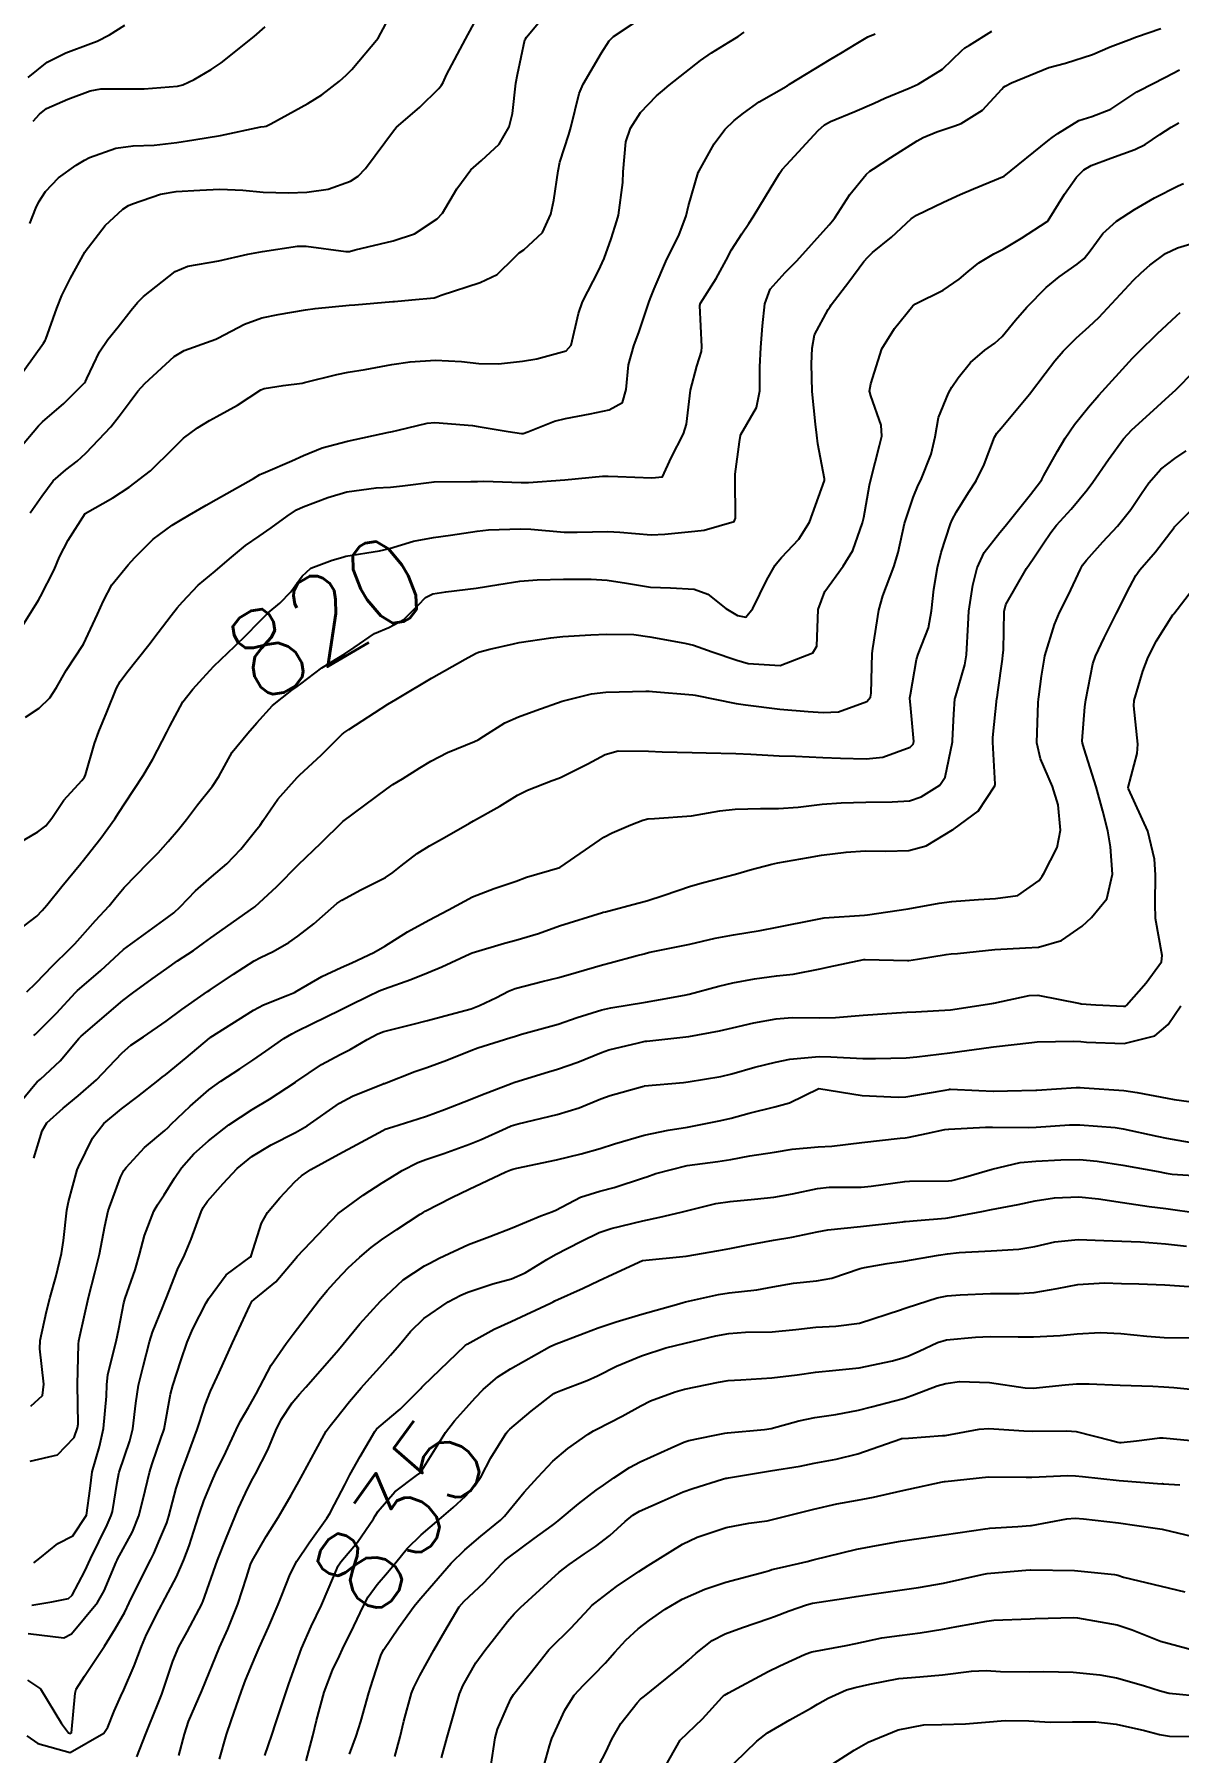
# Model space of a CAD drawing. Header units: metres. Extents: x 307586 to 320046, y 7427249 to 7434250.
# Drawn here: x 319716 to 319768.6, y 7429414.4 to 7429493.3 of the extents above; entities that cross this region are included whole.
import ezdxf
from ezdxf.enums import TextEntityAlignment as Align

# ---------------------------------------------------------------- set-up
doc = ezdxf.new("R2010")
doc.units = ezdxf.units.M
doc.header["$MEASUREMENT"] = 0
for name, color, linetype in [('Cotas', 45, 'Continuous'), ('Curvas de Nivel 1m', 11, 'Continuous'), ('Curvas de Nivel 5m', 15, 'Continuous')]:
    doc.layers.add(name, color=color, linetype=linetype)
doc.styles.add('Style-STANDARD', font='STANDARD.shx')

msp = doc.modelspace()

# ---------------------------------------------------------------- linework, layer by layer
at = {"layer": 'Curvas de Nivel 1m', "flags": 128}
for points, elevation in [([(319715.16, 7429477.319), (319716.451, 7429479.104), (319716.524, 7429479.228), (319716.552, 7429479.299), (319717.051, 7429480.717), (319717.295, 7429481.292), (319717.68, 7429482.099), (319718.348, 7429483.282), (319718.41, 7429483.375), (319718.505, 7429483.513), (319719.271, 7429484.517), (319720.086, 7429485.264), (319720.356, 7429485.431), (319720.527, 7429485.504), (319721.821, 7429485.953), (319722.536, 7429486.076), (319723.622, 7429486.134), (319724.537, 7429486.18), (319725.601, 7429486.13), (319726.536, 7429486.04), (319727.692, 7429486.012), (319728.536, 7429486.041), (319729.512, 7429486.176), (319730.544, 7429486.543), (319730.901, 7429486.782), (319731.227, 7429487.13), (319732.571, 7429488.921), (319732.656, 7429489.025), (319732.746, 7429489.108), (319733.733, 7429489.952), (319734.599, 7429490.811), (319734.725, 7429490.964), (319734.791, 7429491.087), (319734.948, 7429491.427), (319735.822, 7429493.072), (319736.638, 7429494.571)], 814), ([(319715.816, 7429484.611), (319716.1, 7429485.306), (319716.238, 7429485.594), (319716.534, 7429486.072), (319717.131, 7429486.707), (319717.948, 7429487.286), (319718.324, 7429487.514), (319718.556, 7429487.631), (319719.771, 7429488.058), (319720.562, 7429488.176), (319721.523, 7429488.206), (319722.564, 7429488.326), (319723.344, 7429488.444), (319724.567, 7429488.653), (319726.431, 7429489.041), (319726.572, 7429489.058), (319726.677, 7429489.074), (319726.879, 7429489.177), (319727.966, 7429489.782), (319728.587, 7429490.117), (319729.232, 7429490.515), (319730.04, 7429491.146), (319730.337, 7429491.411), (319730.608, 7429491.672), (319731.809, 7429493.122), (319732.638, 7429494.662)], 813), ([(319715.741, 7429491.313), (319716.61, 7429492.008), (319717.467, 7429492.439), (319718.619, 7429492.871), (319718.917, 7429492.98), (319719.48, 7429493.271), (319720.185, 7429493.707)], 811), ([(319715.836, 7429471.308), (319716.371, 7429472.079), (319716.894, 7429472.778), (319717.473, 7429473.289), (319717.988, 7429473.683), (319718.391, 7429474.058), (319718.994, 7429474.677), (319719.532, 7429475.269), (319719.927, 7429475.748), (319720.42, 7429476.425), (319720.78, 7429476.902), (319721.101, 7429477.25), (319722.446, 7429478.502), (319722.898, 7429478.776), (319724.139, 7429479.213), (319724.367, 7429479.298), (319724.455, 7429479.338), (319725.68, 7429479.977), (319726.469, 7429480.272), (319727.215, 7429480.429), (319728.475, 7429480.64), (319728.926, 7429480.706), (319730.479, 7429480.85), (319730.746, 7429480.869), (319732.482, 7429481.022), (319732.562, 7429481.029), (319733.358, 7429481.101), (319734.386, 7429481.189), (319734.484, 7429481.217), (319734.711, 7429481.313), (319736.491, 7429481.889), (319737.284, 7429482.263), (319738.069, 7429483.044), (319738.296, 7429483.251), (319738.506, 7429483.392), (319739.356, 7429484.19), (319739.743, 7429485.028), (319739.877, 7429485.682), (319740.078, 7429487.025), (319740.163, 7429487.417), (319740.57, 7429488.691), (319740.658, 7429489.019), (319741.039, 7429490.571), (319741.225, 7429491.011), (319742.069, 7429492.45), (319742.418, 7429492.993), (319742.625, 7429493.19), (319743.703, 7429493.908)], 816), ([(319715.33, 7429456.158), (319716.183, 7429456.655), (319716.554, 7429456.93), (319716.834, 7429457.294), (319717.381, 7429458.109), (319718.21, 7429459.023), (319718.324, 7429459.166), (319718.372, 7429459.278), (319718.787, 7429460.722), (319718.988, 7429461.273), (319719.36, 7429462.161), (319719.8, 7429463.265), (319719.963, 7429463.566), (319720.27, 7429463.98), (319721.277, 7429465.245), (319721.71, 7429465.82), (319722.303, 7429466.597), (319722.59, 7429466.946), (319722.827, 7429467.225), (319723.554, 7429467.985), (319724.327, 7429468.636), (319724.98, 7429469.2), (319725.721, 7429469.81), (319726.349, 7429470.237), (319726.905, 7429470.624), (319727.628, 7429471.167), (319728.07, 7429471.458), (319728.367, 7429471.591), (319729.503, 7429472.018), (319730.374, 7429472.28), (319731.723, 7429472.466), (319732.377, 7429472.489), (319732.935, 7429472.547), (319734.379, 7429472.738), (319736.068, 7429472.753), (319736.38, 7429472.759), (319736.669, 7429472.769), (319738.38, 7429472.704), (319738.711, 7429472.706), (319740.381, 7429472.829), (319742.122, 7429472.994), (319742.383, 7429473.005), (319742.814, 7429472.986), (319744.382, 7429472.918), (319744.868, 7429472.963), (319745.27, 7429473.835), (319745.829, 7429474.949), (319745.968, 7429475.388), (319746.15, 7429476.944), (319746.444, 7429478.053), (319746.657, 7429478.732), (319746.675, 7429478.938), (319746.585, 7429480.835), (319746.615, 7429480.939), (319747.341, 7429482.085), (319747.788, 7429482.927), (319748.043, 7429483.389), (319748.515, 7429484.136), (319748.828, 7429484.609), (319749.027, 7429484.915), (319749.596, 7429485.85), (319750.237, 7429486.903), (319750.369, 7429487.087), (319750.557, 7429487.298), (319752.02, 7429488.878), (319752.313, 7429489.138), (319752.579, 7429489.29), (319753.7, 7429489.745), (319754.592, 7429490.138), (319755.076, 7429490.363), (319756.195, 7429490.826), (319756.605, 7429491.008), (319757.727, 7429491.694), (319758.62, 7429492.545), (319758.752, 7429492.669), (319758.972, 7429492.797), (319759.986, 7429493.433)], 819), ([(319715.486, 7429466.121), (319716.212, 7429467.302), (319716.315, 7429467.477), (319716.928, 7429468.693), (319717.184, 7429469.291), (319717.579, 7429470.053), (319718.363, 7429471.28), (319719.632, 7429472.006), (319720.375, 7429472.492), (319721.361, 7429473.245), (319722.393, 7429474.272), (319722.874, 7429474.75), (319723.518, 7429475.219), (319724.066, 7429475.555), (319724.411, 7429475.74), (319725.36, 7429476.255), (319726.43, 7429476.97), (319726.577, 7429477.033), (319727.453, 7429477.17), (319728.319, 7429477.276), (319728.434, 7429477.3), (319729.914, 7429477.669), (319730.439, 7429477.769), (319731.21, 7429477.898), (319732.443, 7429478.131), (319733.289, 7429478.257), (319734.445, 7429478.327), (319735.633, 7429478.26), (319736.444, 7429478.168), (319737.333, 7429478.162), (319738.445, 7429478.274), (319739.096, 7429478.384), (319740.45, 7429478.762), (319740.669, 7429479.017), (319741.017, 7429480.47), (319741.202, 7429481.009), (319741.928, 7429482.43), (319742.188, 7429482.995), (319742.512, 7429483.895), (319742.779, 7429484.728), (319742.85, 7429484.987), (319743.048, 7429486.482), (319743.068, 7429486.985), (319743.194, 7429488.356), (319743.398, 7429488.982), (319743.863, 7429489.698), (319744.595, 7429490.467), (319744.864, 7429490.701), (319745.183, 7429490.961), (319746.614, 7429492.092), (319747.114, 7429492.439), (319747.922, 7429492.927), (319748.351, 7429493.198), (319748.628, 7429493.393)], 817), ([(319715.622, 7429461.93), (319716.249, 7429462.345), (319716.744, 7429462.809), (319717.044, 7429463.292), (319717.485, 7429464.074), (319718.283, 7429465.28), (319718.923, 7429466.654), (319719.198, 7429467.271), (319719.581, 7429468.007), (319720.33, 7429468.926), (319720.634, 7429469.255), (319721.482, 7429470.107), (319722.356, 7429470.746), (319722.657, 7429470.928), (319723.149, 7429471.222), (319723.917, 7429471.665), (319724.37, 7429471.922), (319726.092, 7429472.896), (319726.382, 7429473.069), (319726.457, 7429473.105), (319726.635, 7429473.177), (319727.855, 7429473.699), (319728.391, 7429473.948), (319729.246, 7429474.3), (319730.398, 7429474.609), (319732.304, 7429475.014), (319732.402, 7429475.035), (319732.467, 7429475.045), (319732.733, 7429475.107), (319734.064, 7429475.438), (319734.409, 7429475.464), (319736.15, 7429475.321), (319736.406, 7429475.283), (319737.779, 7429475.046), (319738.402, 7429474.96), (319738.478, 7429474.963), (319738.689, 7429475.037), (319739.916, 7429475.519), (319740.412, 7429475.647), (319741.556, 7429475.862), (319742.419, 7429476.043), (319743.032, 7429476.376), (319743.201, 7429476.982), (319743.312, 7429478.114), (319743.55, 7429478.979), (319743.795, 7429479.644), (319744.245, 7429480.972), (319744.309, 7429481.148), (319744.489, 7429481.608), (319745.068, 7429482.962), (319745.616, 7429484.056), (319745.954, 7429484.949), (319746.059, 7429485.418), (319746.512, 7429486.941), (319746.554, 7429487.029), (319747.24, 7429488.26), (319747.726, 7429488.928), (319748.161, 7429489.343), (319748.584, 7429489.679), (319749.316, 7429490.189), (319750.545, 7429490.901), (319750.58, 7429490.923), (319750.603, 7429490.935), (319750.704, 7429490.999), (319752.616, 7429492.17), (319753.059, 7429492.425), (319753.77, 7429492.859), (319754.307, 7429493.174), (319754.63, 7429493.312)], 818), ([(319715.964, 7429489.309), (319716.256, 7429489.627), (319716.582, 7429489.88), (319717.559, 7429490.319), (319718.594, 7429490.703), (319719.081, 7429490.79), (319720.596, 7429490.785), (319721.061, 7429490.788), (319722.598, 7429490.918), (319722.849, 7429490.978), (319723.36, 7429491.222), (319724.142, 7429491.681), (319724.611, 7429491.984), (319726.117, 7429493.188), (319726.627, 7429493.64)], 812), ([(319715.676, 7429449.306), (319716.097, 7429449.705), (319716.872, 7429450.525), (319717.659, 7429451.285), (319717.892, 7429451.516), (319718.128, 7429451.788), (319718.826, 7429452.583), (319719.455, 7429453.267), (319719.766, 7429453.644), (319720.151, 7429454.111), (319721.256, 7429455.244), (319721.706, 7429455.701), (319722.178, 7429456.225), (319722.647, 7429456.765), (319723.006, 7429457.222), (319723.52, 7429457.896), (319724.208, 7429458.758), (319724.49, 7429459.206), (319725.107, 7429460.319), (319725.822, 7429461.186), (319726.248, 7429461.662), (319726.969, 7429462.459), (319727.854, 7429463.164), (319728.096, 7429463.33), (319728.266, 7429463.462), (319729.234, 7429464.189), (319730.28, 7429464.834), (319730.711, 7429465.134), (319731.643, 7429465.77), (319732.297, 7429466.052), (319732.994, 7429466.411), (319733.666, 7429467.096), (319733.982, 7429467.428), (319734.318, 7429467.588), (319734.927, 7429467.689), (319736.321, 7429467.852), (319737.349, 7429468.023), (319738.324, 7429468.176), (319739.117, 7429468.24), (319740.325, 7429468.274), (319741.589, 7429468.264), (319742.325, 7429468.229), (319743.222, 7429468.083), (319744.322, 7429467.901), (319745.234, 7429467.868), (319746.322, 7429467.81), (319746.958, 7429467.572), (319747.778, 7429466.925), (319748.308, 7429466.595), (319748.699, 7429466.524), (319749.025, 7429466.913), (319749.657, 7429468.237), (319750.044, 7429468.903), (319750.168, 7429469.069), (319750.338, 7429469.255), (319751.131, 7429470.109), (319751.628, 7429470.881), (319752.303, 7429472.792), (319752.308, 7429472.871), (319752.01, 7429474.487), (319751.958, 7429474.877), (319751.898, 7429475.39), (319751.74, 7429476.88), (319751.719, 7429478.154), (319751.736, 7429478.881), (319751.844, 7429479.498), (319752.48, 7429480.653), (319752.565, 7429480.786), (319752.617, 7429480.869), (319753.424, 7429481.931), (319754.117, 7429482.854), (319754.295, 7429483.064), (319754.509, 7429483.266), (319755.384, 7429483.973), (319756.291, 7429484.824), (319756.535, 7429484.992), (319757.77, 7429485.578), (319758.544, 7429485.939), (319759.146, 7429486.195), (319760.553, 7429486.78), (319762.569, 7429488.407), (319762.766, 7429488.553), (319763.032, 7429488.745), (319763.986, 7429489.332), (319764.585, 7429489.522), (319765.452, 7429489.855), (319766.602, 7429490.615), (319766.651, 7429490.65), (319766.746, 7429490.699), (319767.964, 7429491.332), (319768.613, 7429491.67)], 821), ([(319716, 7429447.301), (319716.074, 7429447.368), (319717.036, 7429448.338), (319717.921, 7429449.282), (319718.005, 7429449.37), (319718.096, 7429449.455), (319719.08, 7429450.299), (319720.123, 7429451.26), (319722.138, 7429452.734), (319722.424, 7429452.943), (319722.727, 7429453.224), (319723.423, 7429453.944), (319724.157, 7429454.589), (319724.871, 7429455.199), (319725.503, 7429455.86), (319726.186, 7429456.7), (319726.393, 7429456.975), (319726.532, 7429457.177), (319727.203, 7429458.169), (319728.089, 7429459.161), (319728.151, 7429459.223), (319728.215, 7429459.279), (319729.193, 7429460.186), (319730.162, 7429461.141), (319730.204, 7429461.18), (319730.244, 7429461.21), (319730.467, 7429461.358), (319732.257, 7429462.522), (319732.624, 7429462.741), (319733.241, 7429463.1), (319733.874, 7429463.487), (319734.269, 7429463.719), (319735.807, 7429464.596), (319736.281, 7429464.86), (319736.426, 7429464.914), (319736.947, 7429465.053), (319738.028, 7429465.302), (319738.288, 7429465.354), (319739.737, 7429465.579), (319740.292, 7429465.63), (319741.586, 7429465.708), (319742.294, 7429465.743), (319743.549, 7429465.722), (319744.293, 7429465.625), (319745.899, 7429465.335), (319746.287, 7429465.243), (319747.146, 7429464.931), (319748.279, 7429464.543), (319748.798, 7429464.394), (319750.277, 7429464.307), (319751.772, 7429464.878), (319751.965, 7429465.197), (319752.025, 7429466.874), (319752.321, 7429467.696), (319753.17, 7429468.862), (319753.617, 7429469.584), (319754.057, 7429470.853), (319754.113, 7429471.105), (319754.38, 7429472.58), (319754.434, 7429472.849), (319754.837, 7429474.413), (319754.935, 7429474.842), (319754.91, 7429475.335), (319754.431, 7429476.689), (319754.385, 7429476.85), (319754.379, 7429476.905), (319754.437, 7429477.235), (319754.941, 7429478.843), (319755.518, 7429479.784), (319756.366, 7429480.822), (319756.484, 7429480.913), (319757.757, 7429481.54), (319758.495, 7429482.04), (319758.902, 7429482.393), (319759.4, 7429482.791), (319760.086, 7429483.207), (319760.513, 7429483.43), (319761.355, 7429483.933), (319762.532, 7429484.692), (319762.564, 7429484.719), (319762.587, 7429484.749), (319763.334, 7429485.953), (319763.882, 7429486.737), (319764.22, 7429487.07), (319764.558, 7429487.266), (319765.458, 7429487.612), (319766.566, 7429488.003), (319767.033, 7429488.231), (319767.706, 7429488.689), (319768.226, 7429489.035), (319768.581, 7429489.232)], 822), ([(319714.628, 7429443.321), (319716.041, 7429445.059), (319716.162, 7429445.179), (319716.31, 7429445.297), (319717.208, 7429446.137), (319718.071, 7429447.162), (319718.126, 7429447.225), (319718.176, 7429447.278), (319720.089, 7429448.912), (319720.535, 7429449.253), (319721.44, 7429449.902), (319722.11, 7429450.39), (319722.606, 7429450.734), (319723.329, 7429451.218), (319723.795, 7429451.545), (319724.129, 7429451.789), (319726.103, 7429453.181), (319726.143, 7429453.212), (319727.168, 7429454.154), (319728.163, 7429455.16), (319729.183, 7429456.145), (319730.193, 7429457.14), (319732.208, 7429458.641), (319732.488, 7429458.829), (319732.926, 7429459.103), (319733.72, 7429459.596), (319734.225, 7429459.906), (319734.999, 7429460.31), (319736.239, 7429460.807), (319736.41, 7429460.888), (319736.668, 7429461.056), (319737.625, 7429461.671), (319738.252, 7429461.939), (319739.057, 7429462.23), (319740.259, 7429462.662), (319741.603, 7429463), (319742.264, 7429463.079), (319744.108, 7429463.128), (319744.264, 7429463.122), (319744.404, 7429463.108), (319746.263, 7429462.956), (319746.366, 7429462.939), (319748.259, 7429462.561), (319748.682, 7429462.493), (319750.257, 7429462.29), (319751.561, 7429462.185), (319752.256, 7429462.141), (319752.945, 7429462.175), (319754.261, 7429462.654), (319754.415, 7429462.848), (319754.457, 7429463.038), (319754.501, 7429464.847), (319754.528, 7429465.088), (319754.805, 7429466.843), (319754.987, 7429467.507), (319755.497, 7429468.833), (319755.687, 7429469.486), (319755.988, 7429470.826), (319756.375, 7429472.013), (319756.618, 7429472.58), (319756.727, 7429472.817), (319757.208, 7429474.004), (319757.395, 7429474.81), (319757.545, 7429475.686), (319758, 7429476.804), (319758.159, 7429477.079), (319758.44, 7429477.508), (319759.02, 7429478.222), (319759.678, 7429478.788), (319760.131, 7429479.11), (319760.462, 7429479.419), (319761.082, 7429480.162), (319761.603, 7429480.763), (319762.492, 7429481.659), (319763.085, 7429482.156), (319763.919, 7429482.736), (319764.24, 7429483), (319764.512, 7429483.35), (319765.097, 7429484.149), (319765.72, 7429484.712), (319766.538, 7429485.253), (319767.458, 7429485.777), (319768.549, 7429486.334), (319768.789, 7429486.44)], 823), ([(319715.999, 7429441.678), (319716.381, 7429442.933), (319716.606, 7429443.294), (319717.348, 7429443.969), (319718.035, 7429444.528), (319718.881, 7429445.267), (319719.451, 7429445.86), (319720.062, 7429446.515), (319720.457, 7429446.856), (319721.032, 7429447.24), (319722.08, 7429447.963), (319722.801, 7429448.508), (319723.818, 7429449.213), (319723.983, 7429449.323), (319724.096, 7429449.398), (319725.171, 7429450.13), (319726.116, 7429450.737), (319726.403, 7429450.892), (319726.994, 7429451.171), (319727.714, 7429451.577), (319728.13, 7429451.867), (319728.855, 7429452.433), (319729.656, 7429453.145), (319729.915, 7429453.372), (319730.147, 7429453.526), (319731.024, 7429453.999), (319732.157, 7429454.566), (319732.48, 7429454.786), (319732.863, 7429455.103), (319733.6, 7429455.668), (319734.177, 7429456.022), (319734.856, 7429456.407), (319736.005, 7429457.063), (319736.194, 7429457.163), (319737.401, 7429457.848), (319738.206, 7429458.347), (319738.665, 7429458.579), (319739.811, 7429459.024), (319740.107, 7429459.129), (319740.215, 7429459.172), (319741.437, 7429459.79), (319742.231, 7429460.214), (319742.838, 7429460.38), (319744.234, 7429460.374), (319744.852, 7429460.342), (319746.233, 7429460.301), (319746.873, 7429460.294), (319748.233, 7429460.262), (319748.921, 7429460.225), (319750.232, 7429460.159), (319750.984, 7429460.136), (319752.231, 7429460.083), (319753.04, 7429460.052), (319754.23, 7429460.016), (319754.982, 7429460.088), (319756.239, 7429460.555), (319756.375, 7429460.684), (319756.406, 7429460.818), (319756.26, 7429462.494), (319756.23, 7429462.788), (319756.235, 7429462.82), (319756.265, 7429462.973), (319756.531, 7429464.576), (319756.606, 7429464.817), (319757.091, 7429466.026), (319757.228, 7429466.811), (319757.332, 7429467.801), (319757.498, 7429468.808), (319757.663, 7429469.487), (319758.097, 7429470.803), (319758.179, 7429470.987), (319758.368, 7429471.356), (319758.92, 7429472.252), (319759.27, 7429472.791), (319759.642, 7429473.54), (319760.123, 7429474.783), (319760.228, 7429474.969), (319760.417, 7429475.199), (319761.716, 7429476.761), (319762.443, 7429477.711), (319762.894, 7429478.3), (319763.273, 7429478.742), (319763.864, 7429479.334), (319764.47, 7429479.874), (319764.91, 7429480.289), (319765.309, 7429480.718), (319766.496, 7429482.001), (319766.85, 7429482.346), (319767.252, 7429482.693), (319767.972, 7429483.224), (319768.515, 7429483.49), (319769.434, 7429483.756)], 824), ([(319715.837, 7429427.755), (319717.088, 7429428.04), (319717.849, 7429428.845), (319718.007, 7429429.278), (319718.034, 7429429.456), (319718.014, 7429431.278), (319718.051, 7429433.128), (319718.07, 7429433.277), (319718.117, 7429433.489), (319718.516, 7429435.271), (319718.807, 7429436.4), (319719.023, 7429437.264), (319719.259, 7429438.554), (319719.418, 7429439.258), (319719.988, 7429440.799), (319720.138, 7429441.102), (319720.241, 7429441.248), (319721.091, 7429442.16), (319722.02, 7429442.949), (319722.168, 7429443.082), (319722.315, 7429443.227), (319723.186, 7429444.064), (319724.039, 7429444.806), (319724.589, 7429445.202), (319725.468, 7429445.773), (319726.058, 7429446.172), (319726.65, 7429446.588), (319727.482, 7429447.166), (319727.848, 7429447.39), (319728.076, 7429447.503), (319728.771, 7429447.841), (319730.086, 7429448.485), (319730.517, 7429448.697), (319731.361, 7429449.117), (319731.858, 7429449.352), (319732.098, 7429449.449), (319733.319, 7429449.883), (319734.11, 7429450.203), (319734.733, 7429450.461), (319736.024, 7429451.061), (319736.123, 7429451.103), (319737.618, 7429451.555), (319738.129, 7429451.681), (319739.176, 7429451.986), (319740.136, 7429452.34), (319742.109, 7429452.957), (319742.143, 7429452.964), (319742.161, 7429452.972), (319742.254, 7429452.989), (319743.737, 7429453.384), (319744.148, 7429453.497), (319744.94, 7429453.748), (319746.155, 7429454.162), (319746.755, 7429454.336), (319748.161, 7429454.707), (319748.33, 7429454.75), (319748.893, 7429454.913), (319749.889, 7429455.181), (319750.168, 7429455.233), (319751.571, 7429455.48), (319752.174, 7429455.59), (319753.3, 7429455.735), (319754.177, 7429455.786), (319755.122, 7429455.781), (319756.183, 7429455.797), (319756.975, 7429456.022), (319758.192, 7429456.754), (319758.218, 7429456.774), (319758.261, 7429456.799), (319759.373, 7429457.616), (319760.135, 7429458.781), (319760.146, 7429458.849), (319760.034, 7429460.782), (319760.039, 7429460.988), (319760.227, 7429462.78), (319760.231, 7429462.813), (319760.267, 7429463.076), (319760.476, 7429464.591), (319760.506, 7429464.777), (319760.532, 7429465.013), (319760.554, 7429466.776), (319760.644, 7429467.103), (319761.582, 7429468.761), (319761.889, 7429469.207), (319762.35, 7429469.89), (319762.697, 7429470.407), (319762.969, 7429470.744), (319763.632, 7429471.476), (319764.379, 7429472.378), (319764.639, 7429472.726), (319765.354, 7429473.76), (319766.033, 7429474.706), (319766.417, 7429475.133), (319767.243, 7429475.874), (319768.141, 7429476.683), (319768.294, 7429476.821), (319768.436, 7429476.964), (319769.289, 7429477.827)], 826), ([(319715.999, 7429423.078), (319716.278, 7429423.295), (319717.098, 7429423.979), (319717.793, 7429424.323), (319718.421, 7429425.271), (319718.585, 7429426.505), (319718.675, 7429427.267), (319719.013, 7429428.431), (319719.208, 7429429.26), (319719.342, 7429430.733), (319719.352, 7429431.258), (319719.4, 7429431.737), (319719.778, 7429433.252), (319719.909, 7429433.834), (319720.137, 7429435.032), (319720.2, 7429435.247), (319720.648, 7429436.537), (319720.853, 7429437.241), (319721.087, 7429438.113), (319721.515, 7429439.235), (319721.679, 7429439.53), (319721.984, 7429439.994), (319722.465, 7429440.756), (319722.783, 7429441.222), (319723.353, 7429441.873), (319724.016, 7429442.47), (319724.958, 7429443.196), (319726.03, 7429443.906), (319726.827, 7429444.381), (319728.015, 7429445.16), (319728.03, 7429445.173), (319729.219, 7429445.979), (319730.062, 7429446.435), (319730.526, 7429446.666), (319731.314, 7429447.118), (319731.804, 7429447.385), (319732.077, 7429447.491), (319733.359, 7429447.818), (319734.082, 7429448.002), (319735.342, 7429448.328), (319736.088, 7429448.536), (319736.468, 7429448.677), (319737.243, 7429449.048), (319737.797, 7429449.344), (319738.099, 7429449.46), (319739.346, 7429449.78), (319740.107, 7429449.978), (319740.912, 7429450.207), (319742.116, 7429450.55), (319742.464, 7429450.64), (319743.708, 7429450.974), (319744.034, 7429451.061), (319744.124, 7429451.089), (319744.285, 7429451.128), (319746.129, 7429451.499), (319747.29, 7429451.77), (319748.133, 7429451.932), (319749.353, 7429452.125), (319750.137, 7429452.275), (319751.905, 7429452.636), (319752.141, 7429452.688), (319752.3, 7429452.71), (319754.143, 7429452.835), (319754.284, 7429452.848), (319756.148, 7429453.131), (319757.572, 7429453.385), (319758.153, 7429453.458), (319759.387, 7429453.549), (319760.155, 7429453.597), (319761.181, 7429453.741), (319762.168, 7429454.421), (319762.3, 7429454.62), (319762.377, 7429454.748), (319762.991, 7429455.936), (319763.15, 7429456.74), (319763.045, 7429457.901), (319762.775, 7429458.744), (319762.232, 7429460.008), (319762.066, 7429460.753), (319762.116, 7429462.607), (319762.13, 7429462.752), (319762.148, 7429462.869), (319762.279, 7429463.807), (319762.409, 7429464.631), (319762.432, 7429464.749), (319762.864, 7429466.188), (319763.107, 7429466.742), (319763.514, 7429467.545), (319764.058, 7429468.733), (319764.162, 7429468.905), (319764.339, 7429469.136), (319765.087, 7429469.983), (319765.761, 7429470.709), (319766.371, 7429471.464), (319766.873, 7429472.2), (319767.203, 7429472.692), (319767.755, 7429473.324), (319768.4, 7429473.808), (319768.92, 7429474.161)], 827), ([(319715.904, 7429421.146), (319716.834, 7429421.289), (319717.588, 7429421.449), (319717.758, 7429421.601), (319718.343, 7429422.703), (319718.605, 7429423.268), (319719.374, 7429424.832), (319719.56, 7429425.254), (319719.613, 7429425.446), (319719.826, 7429426.771), (319719.9, 7429427.181), (319719.921, 7429427.249), (319720.406, 7429428.686), (319720.542, 7429429.243), (319720.688, 7429430.418), (319720.815, 7429431.241), (319721.027, 7429432.103), (319721.32, 7429433.236), (319721.456, 7429433.686), (319721.919, 7429434.849), (319722.038, 7429435.113), (319722.084, 7429435.228), (319722.606, 7429436.561), (319722.913, 7429437.22), (319723.23, 7429437.947), (319723.68, 7429439.213), (319723.777, 7429439.411), (319723.98, 7429439.691), (319724.69, 7429440.502), (319725.345, 7429441.19), (319726.009, 7429441.745), (319726.898, 7429442.287), (319728.02, 7429442.844), (319728.551, 7429443.152), (319730.034, 7429444.194), (319730.634, 7429444.527), (319732.043, 7429445.086), (319732.058, 7429445.094), (319732.107, 7429445.109), (319733.5, 7429445.646), (319734.054, 7429445.834), (319734.969, 7429446.166), (319736.066, 7429446.619), (319736.384, 7429446.741), (319737.364, 7429447.047), (319737.905, 7429447.212), (319738.075, 7429447.266), (319738.401, 7429447.36), (319740.081, 7429447.827), (319740.956, 7429448.129), (319742.088, 7429448.489), (319742.5, 7429448.575), (319744.092, 7429448.843), (319744.786, 7429448.96), (319745.879, 7429449.16), (319746.097, 7429449.209), (319747.461, 7429449.568), (319748.105, 7429449.72), (319749.1, 7429449.913), (319750.11, 7429450.041), (319750.874, 7429450.12), (319752.115, 7429450.369), (319752.522, 7429450.461), (319754.122, 7429450.793), (319754.172, 7429450.8), (319756.122, 7429450.75), (319756.189, 7429450.752), (319756.579, 7429450.815), (319757.898, 7429451.029), (319758.125, 7429451.052), (319758.41, 7429451.08), (319760.128, 7429451.256), (319761.547, 7429451.337), (319762.129, 7429451.37), (319763.2, 7429451.671), (319764.139, 7429452.334), (319764.572, 7429452.724), (319765.28, 7429453.59), (319765.533, 7429454.71), (319765.447, 7429455.972), (319765.328, 7429456.713), (319765.098, 7429457.613), (319764.779, 7429458.722), (319764.239, 7429460.477), (319764.153, 7429460.731), (319764.141, 7429460.834), (319764.26, 7429462.406), (319764.304, 7429462.729), (319764.635, 7429464.378), (319764.754, 7429464.723), (319765.15, 7429465.566), (319765.714, 7429466.709), (319766.325, 7429467.922), (319766.599, 7429468.429), (319766.796, 7429468.695), (319767.508, 7429469.526), (319768.362, 7429470.638), (319768.382, 7429470.661), (319768.4, 7429470.68), (319769.378, 7429471.665)], 828), ([(319715.738, 7429419.838), (319717.378, 7429419.642), (319717.738, 7429419.817), (319718.924, 7429421.262), (319719.226, 7429421.793), (319719.781, 7429423.114), (319719.824, 7429423.209), (319719.845, 7429423.249), (319720.535, 7429424.503), (319720.83, 7429425.24), (319721.028, 7429426.025), (319721.312, 7429427.235), (319721.432, 7429427.639), (319721.849, 7429428.844), (319721.953, 7429429.128), (319721.981, 7429429.229), (319722.276, 7429430.827), (319722.38, 7429431.225), (319722.75, 7429432.366), (319723.038, 7429433.219), (319723.298, 7429433.827), (319723.921, 7429435.025), (319724.02, 7429435.209), (319724.828, 7429436.308), (319725.952, 7429437.139), (319725.975, 7429437.157), (319725.987, 7429437.18), (319726.459, 7429438.684), (319726.731, 7429439.172), (319727.305, 7429439.845), (319727.994, 7429440.591), (319728.291, 7429440.863), (319728.719, 7429441.149), (319730.01, 7429441.851), (319730.839, 7429442.298), (319732.021, 7429442.944), (319732.133, 7429442.997), (319732.482, 7429443.105), (319733.65, 7429443.471), (319734.028, 7429443.597), (319734.859, 7429443.906), (319736.036, 7429444.373), (319736.524, 7429444.569), (319737.765, 7429445.043), (319737.965, 7429445.12), (319738.045, 7429445.147), (319739.476, 7429445.594), (319740.054, 7429445.763), (319740.977, 7429446.083), (319742.066, 7429446.528), (319742.411, 7429446.643), (319743.766, 7429446.973), (319744.014, 7429447.03), (319744.074, 7429447.042), (319744.156, 7429447.051), (319746.076, 7429447.266), (319747.483, 7429447.521), (319748.08, 7429447.664), (319749.063, 7429447.886), (319750.085, 7429448.077), (319750.828, 7429448.14), (319752.085, 7429448.121), (319752.816, 7429448.132), (319754.087, 7429448.244), (319755.613, 7429448.352), (319756.089, 7429448.379), (319756.507, 7429448.398), (319758.09, 7429448.478), (319759.995, 7429448.771), (319760.071, 7429448.793), (319760.093, 7429448.796), (319761.703, 7429449.15), (319762.099, 7429449.156), (319764.054, 7429448.77), (319764.093, 7429448.765), (319764.773, 7429448.72), (319766.039, 7429448.647), (319766.092, 7429448.65), (319766.132, 7429448.66), (319766.17, 7429448.699), (319767.075, 7429449.724), (319767.78, 7429450.683), (319767.823, 7429450.986), (319767.504, 7429452.686), (319767.488, 7429453.352), (319767.516, 7429454.687), (319767.464, 7429455.403), (319767.159, 7429456.69), (319766.27, 7429458.642), (319766.261, 7429458.7), (319766.669, 7429460.263), (319766.698, 7429460.695), (319766.512, 7429462.445), (319766.531, 7429462.697), (319766.929, 7429464.048), (319767.173, 7429464.691), (319767.553, 7429465.435), (319768.312, 7429466.634), (319768.33, 7429466.662), (319768.346, 7429466.68), (319769.204, 7429467.791)], 829), ([(319715.681, 7429415.143), (319716.181, 7429414.792), (319717.674, 7429414.373), (319719.214, 7429415.257), (319719.403, 7429415.539), (319719.698, 7429416.265), (319720, 7429416.956), (319720.13, 7429417.246), (319720.611, 7429418.354), (319720.94, 7429419.238), (319721.181, 7429419.793), (319721.759, 7429420.948), (319721.858, 7429421.132), (319721.915, 7429421.228), (319722.559, 7429422.438), (319722.894, 7429423.219), (319723.134, 7429423.872), (319723.564, 7429425.212), (319723.623, 7429425.395), (319723.814, 7429425.93), (319724.187, 7429426.845), (319724.349, 7429427.202), (319724.815, 7429428.168), (319725.286, 7429429.188), (319725.474, 7429429.57), (319725.869, 7429430.255), (319726.212, 7429430.842), (319726.38, 7429431.175), (319726.893, 7429432.17), (319727.589, 7429433.163), (319727.724, 7429433.343), (319727.907, 7429433.591), (319729.098, 7429435.142), (319729.474, 7429435.593), (319729.938, 7429436.106), (319730.442, 7429436.628), (319730.966, 7429437.12), (319731.499, 7429437.573), (319731.961, 7429437.915), (319732.676, 7429438.393), (319733.744, 7429439.092), (319733.882, 7429439.183), (319733.975, 7429439.235), (319735.195, 7429439.862), (319735.991, 7429440.247), (319736.545, 7429440.504), (319737.677, 7429441.043), (319737.906, 7429441.139), (319738.004, 7429441.174), (319738.184, 7429441.216), (319740.009, 7429441.595), (319741.143, 7429441.868), (319742.014, 7429442.119), (319742.668, 7429442.332), (319744.021, 7429442.73), (319745.131, 7429442.953), (319746.025, 7429443.1), (319747.556, 7429443.396), (319748.029, 7429443.502), (319748.857, 7429443.734), (319750.034, 7429444.027), (319750.703, 7429444.217), (319752.043, 7429444.87), (319754.04, 7429444.557), (319755.688, 7429444.474), (319756.04, 7429444.496), (319756.318, 7429444.539), (319757.855, 7429444.802), (319758.025, 7429444.828), (319758.053, 7429444.834), (319758.088, 7429444.834), (319759.396, 7429444.78), (319760.053, 7429444.752), (319760.071, 7429444.752), (319760.72, 7429444.763), (319762.014, 7429444.79), (319762.053, 7429444.794), (319763.868, 7429444.918), (319764.055, 7429444.917), (319764.237, 7429444.909), (319766.054, 7429444.78), (319766.669, 7429444.694), (319768.049, 7429444.421), (319768.363, 7429444.361), (319770.045, 7429444.139)], 831), ([(319720.739, 7429414.172), (319721.148, 7429415.235), (319721.303, 7429415.619), (319721.703, 7429416.597), (319721.887, 7429417.052), (319721.946, 7429417.228), (319722.381, 7429418.569), (319722.665, 7429419.221), (319723.043, 7429419.918), (319723.73, 7429421.21), (319723.737, 7429421.236), (319723.764, 7429421.298), (319724.44, 7429423.2), (319724.855, 7429424.255), (319725.227, 7429425.189), (319725.397, 7429425.598), (319725.823, 7429426.509), (319726.055, 7429426.952), (319726.184, 7429427.176), (319726.748, 7429428.267), (319727.111, 7429429.167), (319727.355, 7429429.671), (319727.872, 7429430.437), (319728.203, 7429430.83), (319728.487, 7429431.151), (319729.899, 7429432.766), (319730.068, 7429432.961), (319730.204, 7429433.127), (319730.969, 7429434.063), (319731.923, 7429435.11), (319732.961, 7429436.077), (319733.948, 7429436.732), (319734.18, 7429436.856), (319734.622, 7429437.08), (319735.959, 7429437.707), (319736.939, 7429438.074), (319737.967, 7429438.476), (319739.277, 7429439.02), (319739.789, 7429439.2), (319739.977, 7429439.289), (319741.112, 7429439.873), (319741.99, 7429440.161), (319742.645, 7429440.332), (319744, 7429440.764), (319744.153, 7429440.815), (319744.557, 7429440.962), (319746.007, 7429441.329), (319747.414, 7429441.521), (319748.01, 7429441.609), (319748.879, 7429441.774), (319750.014, 7429441.949), (319750.818, 7429442.079), (319752.016, 7429442.186), (319752.651, 7429442.229), (319754.018, 7429442.393), (319755.785, 7429442.588), (319756.021, 7429442.609), (319756.204, 7429442.635), (319756.993, 7429442.81), (319757.841, 7429442.986), (319758.026, 7429443.01), (319759.702, 7429443.101), (319760.028, 7429443.103), (319761.693, 7429443.088), (319762.028, 7429443.095), (319763.564, 7429443.2), (319764.03, 7429443.199), (319765.659, 7429443.075), (319766.028, 7429443.024), (319767.571, 7429442.685), (319768.022, 7429442.59), (319769.67, 7429442.306)], 832), ([(319722.66, 7429414.233), (319722.919, 7429415.218), (319723.107, 7429415.801), (319723.713, 7429417.21), (319724.532, 7429419.198), (319724.903, 7429420.035), (319725.376, 7429421.186), (319725.775, 7429422.415), (319725.957, 7429423.002), (319726.033, 7429423.177), (319726.67, 7429424.295), (319727.222, 7429425.166), (319727.441, 7429425.531), (319727.818, 7429426.194), (319728.17, 7429426.813), (319728.36, 7429427.152), (319728.954, 7429428.254), (319729.428, 7429429.136), (319729.611, 7429429.38), (319729.861, 7429429.685), (319730.502, 7429430.495), (319731.039, 7429431.118), (319731.437, 7429431.564), (319731.893, 7429432.069), (319732.387, 7429432.616), (319732.789, 7429433.101), (319733.298, 7429433.708), (319733.915, 7429434.308), (319735.026, 7429435.073), (319735.609, 7429435.383), (319735.93, 7429435.523), (319737.086, 7429435.898), (319737.939, 7429436.136), (319738.57, 7429436.404), (319739.561, 7429437.016), (319739.955, 7429437.246), (319741.121, 7429437.839), (319741.966, 7429438.254), (319742.506, 7429438.446), (319743.971, 7429438.798), (319744.746, 7429438.958), (319745.734, 7429439.186), (319745.978, 7429439.255), (319747.321, 7429439.588), (319747.984, 7429439.688), (319749.095, 7429439.795), (319749.988, 7429439.885), (319750.843, 7429440.029), (319751.994, 7429440.282), (319752.526, 7429440.333), (319753.995, 7429440.345), (319754.456, 7429440.384), (319756, 7429440.596), (319756.209, 7429440.609), (319758, 7429440.626), (319758.153, 7429440.645), (319758.694, 7429440.79), (319760.007, 7429441.169), (319761.301, 7429441.467), (319762.011, 7429441.537), (319763.162, 7429441.588), (319764.012, 7429441.612), (319764.835, 7429441.541), (319766.009, 7429441.347), (319767.635, 7429441.055), (319768.006, 7429440.988), (319768.274, 7429440.944), (319770.005, 7429440.83)], 833), ([(319724.533, 7429414.059), (319724.844, 7429415.193), (319725.056, 7429415.826), (319725.531, 7429417.183), (319725.718, 7429417.689), (319726.158, 7429418.747), (319726.343, 7429419.174), (319726.781, 7429420.136), (319727.226, 7429421.165), (319727.376, 7429421.554), (319727.777, 7429422.562), (319728.081, 7429423.156), (319728.645, 7429424), (319729.455, 7429425.135), (319729.587, 7429425.353), (319729.813, 7429425.769), (319730.28, 7429426.671), (319730.52, 7429427.123), (319730.991, 7429427.969), (319731.664, 7429429.112), (319731.742, 7429429.224), (319731.856, 7429429.331), (319732.828, 7429430.141), (319733.77, 7429431.091), (319733.824, 7429431.15), (319733.884, 7429431.217), (319735.815, 7429433.061), (319735.904, 7429433.128), (319737.147, 7429433.811), (319737.914, 7429434.169), (319739.725, 7429435.013), (319739.857, 7429435.078), (319739.924, 7429435.112), (319741.23, 7429435.701), (319741.939, 7429436.044), (319742.584, 7429436.343), (319743.953, 7429436.97), (319745.955, 7429437.178), (319747.457, 7429437.426), (319747.959, 7429437.529), (319748.726, 7429437.674), (319749.963, 7429437.899), (319750.806, 7429438.04), (319751.967, 7429438.288), (319752.458, 7429438.375), (319753.97, 7429438.53), (319755.905, 7429438.754), (319755.972, 7429438.765), (319756.023, 7429438.769), (319756.567, 7429438.814), (319757.861, 7429438.915), (319757.975, 7429438.93), (319759.532, 7429439.224), (319759.981, 7429439.31), (319761.197, 7429439.545), (319761.987, 7429439.711), (319762.875, 7429439.856), (319763.99, 7429439.902), (319764.899, 7429439.807), (319765.987, 7429439.629), (319767.214, 7429439.458), (319767.983, 7429439.356), (319769.5, 7429439.138)], 834), ([(319728.511, 7429413.987), (319728.814, 7429415.143), (319728.987, 7429415.847), (319729.332, 7429417.136), (319729.723, 7429418.152), (319730.039, 7429418.818), (319730.182, 7429419.126), (319730.689, 7429420.181), (319731.144, 7429421.116), (319731.361, 7429421.52), (319731.773, 7429422.084), (319732.244, 7429422.639), (319732.618, 7429423.102), (319733.148, 7429423.737), (319733.796, 7429424.372), (319734.619, 7429425.078), (319735.257, 7429425.622), (319735.819, 7429426.145), (319736.257, 7429426.626), (319736.537, 7429427.053), (319736.987, 7429427.903), (319737.693, 7429429.042), (319737.763, 7429429.132), (319737.856, 7429429.222), (319738.838, 7429430.056), (319739.881, 7429430.858), (319739.975, 7429430.915), (319740.199, 7429431.007), (319741.418, 7429431.464), (319741.89, 7429431.672), (319742.762, 7429432.113), (319743.899, 7429432.598), (319745.018, 7429432.953), (319745.905, 7429433.18), (319747.317, 7429433.517), (319747.91, 7429433.62), (319748.675, 7429433.673), (319749.911, 7429433.7), (319750.991, 7429433.8), (319751.913, 7429433.907), (319752.824, 7429433.95), (319753.915, 7429434.096), (319755.806, 7429434.706), (319755.922, 7429434.75), (319755.971, 7429434.771), (319756.112, 7429434.818), (319757.485, 7429435.257), (319757.938, 7429435.354), (319758.547, 7429435.399), (319759.94, 7429435.451), (319761.242, 7429435.455), (319761.94, 7429435.497), (319762.992, 7429435.69), (319763.944, 7429435.866), (319765.175, 7429435.942), (319765.945, 7429435.92), (319766.742, 7429435.895), (319767.945, 7429435.853), (319769.054, 7429435.773)], 836), ([(319730.504, 7429414.292), (319730.796, 7429415.119), (319731.015, 7429415.794), (319731.384, 7429417.113), (319731.466, 7429417.362), (319731.723, 7429418.166), (319731.957, 7429418.881), (319732.069, 7429419.107), (319732.742, 7429420.106), (319733.468, 7429421.093), (319733.6, 7429421.256), (319733.767, 7429421.456), (319735.171, 7429423.069), (319735.789, 7429423.676), (319736.534, 7429424.314), (319737.434, 7429425.044), (319737.622, 7429425.226), (319737.809, 7429425.466), (319738.522, 7429426.33), (319739.14, 7429427.02), (319739.84, 7429427.749), (319740.517, 7429428.333), (319741.46, 7429428.994), (319741.706, 7429429.141), (319741.856, 7429429.22), (319743.024, 7429429.82), (319743.873, 7429430.299), (319744.321, 7429430.518), (319745.455, 7429430.946), (319745.884, 7429431.065), (319747.436, 7429431.376), (319747.888, 7429431.452), (319748.469, 7429431.492), (319749.89, 7429431.584), (319751.05, 7429431.72), (319751.893, 7429431.837), (319752.825, 7429431.929), (319753.895, 7429432.043), (319755.439, 7429432.368), (319755.9, 7429432.494), (319756.139, 7429432.579), (319756.661, 7429432.812), (319757.5, 7429433.211), (319757.911, 7429433.325), (319759.239, 7429433.455), (319759.914, 7429433.477), (319761.201, 7429433.47), (319761.914, 7429433.462), (319763.131, 7429433.521), (319763.916, 7429433.607), (319764.966, 7429433.666), (319765.917, 7429433.612), (319767.112, 7429433.491), (319767.914, 7429433.442), (319769.152, 7429433.424)], 837), ([(319732.585, 7429414.19), (319732.82, 7429415.099), (319732.985, 7429415.806), (319733.345, 7429417.094), (319733.447, 7429417.361), (319733.721, 7429417.903), (319734.368, 7429419.08), (319734.868, 7429419.951), (319735.54, 7429421.063), (319735.766, 7429421.329), (319736.659, 7429422.167), (319737.473, 7429423.043), (319737.63, 7429423.196), (319737.786, 7429423.32), (319738.975, 7429424.202), (319739.801, 7429424.799), (319739.925, 7429424.885), (319740.077, 7429425.007), (319741.014, 7429425.799), (319741.824, 7429426.416), (319742.161, 7429426.653), (319742.643, 7429426.982), (319743.354, 7429427.459), (319743.84, 7429427.724), (319745.27, 7429428.372), (319745.85, 7429428.628), (319746.086, 7429428.703), (319747.193, 7429428.927), (319747.733, 7429429.043), (319747.855, 7429429.059), (319749.551, 7429429.201), (319749.858, 7429429.262), (319751.13, 7429429.611), (319751.866, 7429429.76), (319752.831, 7429429.897), (319753.872, 7429430.1), (319754.462, 7429430.253), (319755.88, 7429430.623), (319756.034, 7429430.665), (319756.439, 7429430.814), (319757.484, 7429431.207), (319757.888, 7429431.328), (319758.504, 7429431.406), (319759.889, 7429431.365), (319761.517, 7429431.124), (319761.886, 7429431.105), (319763.356, 7429431.267), (319763.889, 7429431.307), (319764.469, 7429431.302), (319765.888, 7429431.238), (319767.38, 7429431.193), (319767.888, 7429431.162), (319768.353, 7429431.138), (319769.886, 7429430.979)], 838), ([(319734.727, 7429414.128), (319734.986, 7429415.07), (319735.142, 7429415.617), (319735.551, 7429417.062), (319735.717, 7429417.469), (319736.297, 7429418.484), (319736.705, 7429419.05), (319737.163, 7429419.625), (319737.753, 7429420.39), (319738.053, 7429420.741), (319738.343, 7429421.031), (319739.776, 7429422.334), (319740.131, 7429422.655), (319740.578, 7429423.002), (319741.292, 7429423.491), (319741.791, 7429423.837), (319742.446, 7429424.334), (319743.155, 7429424.976), (319743.507, 7429425.274), (319743.81, 7429425.453), (319744.85, 7429425.922), (319745.824, 7429426.341), (319746.262, 7429426.5), (319747.627, 7429426.922), (319747.784, 7429426.97), (319747.834, 7429426.98), (319747.904, 7429426.99), (319749.837, 7429427.304), (319751.191, 7429427.525), (319751.841, 7429427.655), (319752.851, 7429427.851), (319753.845, 7429428.089), (319755.818, 7429428.786), (319755.853, 7429428.796), (319755.872, 7429428.801), (319756.162, 7429428.817), (319757.73, 7429428.926), (319757.855, 7429428.939), (319759.41, 7429429.227), (319759.86, 7429429.252), (319761.46, 7429429.153), (319761.859, 7429429.132), (319763.444, 7429429.149), (319763.859, 7429429.119), (319765.482, 7429428.706), (319765.776, 7429428.625), (319765.852, 7429428.614), (319765.939, 7429428.612), (319766.63, 7429428.692), (319767.705, 7429428.831), (319767.855, 7429428.833), (319769.606, 7429428.654)], 839), ([(319739.225, 7429413.017), (319739.68, 7429414.673), (319739.761, 7429414.93), (319739.787, 7429415.009), (319740.383, 7429416.323), (319740.81, 7429416.999), (319741.24, 7429417.472), (319741.722, 7429417.944), (319742.24, 7429418.473), (319742.682, 7429418.981), (319743.18, 7429419.536), (319743.749, 7429420.051), (319744.274, 7429420.443), (319744.995, 7429420.952), (319745.768, 7429421.409), (319746.821, 7429421.881), (319747.776, 7429422.199), (319749.564, 7429422.676), (319749.781, 7429422.738), (319749.898, 7429422.772), (319750.385, 7429422.884), (319751.509, 7429423.15), (319751.786, 7429423.218), (319753.103, 7429423.543), (319753.791, 7429423.705), (319754.873, 7429423.913), (319755.795, 7429424.072), (319756.432, 7429424.178), (319757.799, 7429424.373), (319759.682, 7429424.643), (319759.811, 7429424.66), (319759.905, 7429424.675), (319761.192, 7429424.756), (319761.771, 7429424.793), (319761.813, 7429424.802), (319763.44, 7429425.111), (319763.817, 7429425.136), (319764.203, 7429425.11), (319765.815, 7429424.917), (319767.491, 7429424.683), (319767.812, 7429424.631), (319767.874, 7429424.617), (319769.806, 7429424.161)], 841), ([(319741.666, 7429413.256), (319742.267, 7429414.394), (319742.542, 7429414.981), (319742.963, 7429415.708), (319743.708, 7429416.653), (319743.863, 7429416.815), (319744.04, 7429416.965), (319745.727, 7429418.32), (319746.06, 7429418.607), (319746.415, 7429418.933), (319747.153, 7429419.515), (319747.746, 7429419.821), (319748.547, 7429420.112), (319749.758, 7429420.531), (319750.021, 7429420.625), (319750.684, 7429420.881), (319751.477, 7429421.162), (319751.766, 7429421.225), (319753.186, 7429421.439), (319753.77, 7429421.534), (319754.597, 7429421.663), (319755.773, 7429421.825), (319756.631, 7429421.955), (319757.776, 7429422.156), (319759.555, 7429422.548), (319759.781, 7429422.591), (319759.941, 7429422.609), (319761.561, 7429422.752), (319761.765, 7429422.769), (319761.783, 7429422.77), (319763.783, 7429422.73), (319765.625, 7429422.546), (319765.781, 7429422.512), (319766.046, 7429422.432), (319767.776, 7429422.013), (319768.855, 7429421.745)], 842), ([(319744.56, 7429412.957), (319745.683, 7429414.94), (319746.703, 7429415.925), (319747.618, 7429416.921), (319747.665, 7429416.969), (319747.714, 7429417.005), (319747.908, 7429417.11), (319749.725, 7429418.087), (319750.257, 7429418.356), (319751.397, 7429418.873), (319751.636, 7429418.97), (319751.735, 7429418.999), (319753.3, 7429419.294), (319753.741, 7429419.383), (319754.943, 7429419.634), (319755.747, 7429419.749), (319756.696, 7429419.863), (319757.751, 7429420.035), (319758.391, 7429420.153), (319759.758, 7429420.412), (319760.08, 7429420.445), (319761.759, 7429420.514), (319761.983, 7429420.524), (319763.76, 7429420.567), (319763.929, 7429420.559), (319765.756, 7429420.24), (319766.445, 7429420.001), (319767.745, 7429419.484), (319769.337, 7429419.058)], 843), ([(319747.668, 7429413.4), (319749.207, 7429414.897), (319749.689, 7429415.271), (319750.711, 7429415.867), (319751.706, 7429416.428), (319751.985, 7429416.591), (319752.475, 7429416.862), (319753.322, 7429417.249), (319753.718, 7429417.364), (319754.393, 7429417.513), (319755.722, 7429417.771), (319756.682, 7429417.851), (319757.724, 7429417.937), (319759.058, 7429418.112), (319759.727, 7429418.136), (319760.397, 7429418.092), (319761.726, 7429418.076), (319762.374, 7429418.096), (319763.726, 7429418.058), (319764.947, 7429417.933), (319765.724, 7429417.806), (319766.959, 7429417.449), (319767.718, 7429417.198), (319768.139, 7429417.096), (319769.716, 7429416.943)], 844)]:
    msp.add_lwpolyline(points, dxfattribs=dict(at, elevation=elevation))
at = {"layer": 'Curvas de Nivel 5m', "flags": 128}
for points, elevation in [([(319715.308, 7429474.232), (319716.214, 7429475.303), (319716.305, 7429475.401), (319716.406, 7429475.497), (319717.379, 7429476.33), (319718.332, 7429477.281), (319718.374, 7429477.34), (319718.435, 7429477.489), (319719.012, 7429478.71), (319719.398, 7429479.271), (319719.872, 7429479.856), (319720.473, 7429480.627), (319720.76, 7429480.975), (319721.037, 7429481.252), (319722.495, 7429482.392), (319723.08, 7429482.642), (319724.5, 7429482.897), (319725.836, 7429483.19), (319726.504, 7429483.325), (319728.106, 7429483.565), (319728.507, 7429483.561), (319730.328, 7429483.318), (319730.505, 7429483.324), (319730.761, 7429483.392), (319732.51, 7429483.806), (319733.477, 7429484.137), (319734.52, 7429484.812), (319734.762, 7429485.086), (319735.423, 7429486.194), (319736.076, 7429487.067), (319736.557, 7429487.496), (319737.368, 7429488.249), (319737.835, 7429489.047), (319737.975, 7429489.653), (319738.139, 7429491.045), (319738.207, 7429491.444), (319738.554, 7429493.041), (319738.572, 7429493.092), (319738.624, 7429493.165), (319739.481, 7429494.185)], 815), ([(319715.292, 7429452.146), (319716.135, 7429452.794), (319716.391, 7429453.047), (319716.599, 7429453.295), (319717.284, 7429454.156), (319718.162, 7429455.209), (319718.194, 7429455.248), (319718.217, 7429455.279), (319719.079, 7429456.371), (319719.721, 7429457.265), (319719.909, 7429457.55), (319720.2, 7429458), (319721.027, 7429459.248), (319721.46, 7429460.006), (319722.102, 7429461.232), (319722.246, 7429461.515), (319722.846, 7429462.635), (319723.298, 7429463.22), (319723.764, 7429463.719), (319724.274, 7429464.275), (319725.227, 7429465.196), (319725.77, 7429465.709), (319726.299, 7429466.265), (319726.757, 7429466.725), (319727.293, 7429467.17), (319727.801, 7429467.683), (319728.325, 7429468.402), (319728.716, 7429468.769), (319729.702, 7429469.146), (319730.193, 7429469.283), (319730.336, 7429469.32), (319731.882, 7429469.575), (319732.341, 7429469.68), (319733.437, 7429470.009), (319734.349, 7429470.186), (319735.14, 7429470.29), (319736.354, 7429470.478), (319736.88, 7429470.53), (319738.356, 7429470.578), (319738.828, 7429470.563), (319740.354, 7429470.432), (319740.945, 7429470.42), (319742.355, 7429470.458), (319742.917, 7429470.421), (319744.353, 7429470.302), (319744.972, 7429470.342), (319746.356, 7429470.472), (319746.777, 7429470.516), (319748.167, 7429470.922), (319748.224, 7429471.062), (319748.207, 7429472.922), (319748.21, 7429473.096), (319748.4, 7429474.581), (319748.45, 7429474.872), (319748.474, 7429474.919), (319749.184, 7429476.15), (319749.333, 7429476.911), (319749.341, 7429478.013), (319749.382, 7429478.911), (319749.468, 7429479.91), (319749.565, 7429480.909), (319749.808, 7429481.588), (319750.497, 7429482.358), (319751.04, 7429482.892), (319752.528, 7429484.549), (319752.679, 7429484.72), (319752.791, 7429484.867), (319753.471, 7429485.934), (319754.225, 7429486.853), (319754.397, 7429487.009), (319754.556, 7429487.12), (319755.355, 7429487.632), (319756.569, 7429488.408), (319756.836, 7429488.551), (319757.47, 7429488.811), (319758.294, 7429489.086), (319758.579, 7429489.2), (319759.564, 7429489.814), (319760.45, 7429490.782), (319760.524, 7429490.861), (319760.604, 7429490.914), (319760.891, 7429491.061), (319762.613, 7429491.768), (319763.382, 7429491.976), (319764.619, 7429492.367), (319765.431, 7429492.718), (319766.287, 7429493.046), (319766.63, 7429493.179), (319767.757, 7429493.568)], 820), ([(319715.863, 7429430.286), (319716.395, 7429430.767), (319716.458, 7429431.294), (319716.283, 7429432.91), (319716.294, 7429433.296), (319716.583, 7429434.627), (319716.755, 7429435.292), (319717.013, 7429436.213), (319717.27, 7429437.287), (319717.36, 7429437.885), (319717.517, 7429439.285), (319717.588, 7429439.673), (319717.991, 7429441.136), (319718.047, 7429441.279), (319718.696, 7429442.586), (319719.22, 7429443.262), (319720.03, 7429443.942), (319720.78, 7429444.498), (319721.704, 7429445.233), (319721.892, 7429445.385), (319722.047, 7429445.506), (319722.992, 7429446.288), (319724.073, 7429447.189), (319724.102, 7429447.21), (319726.086, 7429448.473), (319726.548, 7429448.716), (319727.66, 7429449.164), (319727.967, 7429449.289), (319728.096, 7429449.362), (319729.226, 7429450.023), (319730.112, 7429450.432), (319730.605, 7429450.643), (319731.613, 7429451.118), (319732.126, 7429451.409), (319733.166, 7429452.066), (319734.138, 7429452.598), (319735.048, 7429453.076), (319736.149, 7429453.673), (319737.144, 7429454.059), (319738.157, 7429454.403), (319738.619, 7429454.574), (319740.163, 7429455.02), (319741.336, 7429455.842), (319742.184, 7429456.411), (319742.561, 7429456.613), (319743.423, 7429456.978), (319743.967, 7429457.2), (319744.196, 7429457.256), (319744.506, 7429457.275), (319746.198, 7429457.399), (319747.498, 7429457.629), (319748.201, 7429457.709), (319749.377, 7429457.733), (319750.201, 7429457.737), (319751.108, 7429457.793), (319752.203, 7429457.926), (319753.072, 7429457.994), (319754.205, 7429458.023), (319755.41, 7429458.037), (319756.206, 7429458.09), (319756.753, 7429458.269), (319757.608, 7429458.806), (319757.852, 7429459.17), (319758.183, 7429460.801), (319758.19, 7429460.854), (319758.256, 7429462.063), (319758.299, 7429462.763), (319758.303, 7429462.8), (319758.755, 7429464.326), (319758.831, 7429464.795), (319758.901, 7429466.2), (319758.936, 7429466.794), (319759.122, 7429467.995), (319759.326, 7429468.79), (319759.636, 7429469.495), (319760.357, 7429470.411), (319760.531, 7429470.606), (319760.666, 7429470.775), (319761.774, 7429472.156), (319762.226, 7429472.752), (319762.287, 7429472.848), (319762.387, 7429473.025), (319763.002, 7429474.146), (319763.359, 7429474.741), (319763.788, 7429475.367), (319764.427, 7429476.162), (319764.91, 7429476.723), (319766.45, 7429478.424), (319766.588, 7429478.562), (319766.732, 7429478.697), (319767.602, 7429479.552), (319768.478, 7429480.37), (319768.646, 7429480.513)], 825), ([(319715.717, 7429417.695), (319716.313, 7429417.294), (319717.265, 7429415.709), (319717.597, 7429415.281), (319717.683, 7429415.242), (319717.726, 7429415.279), (319717.893, 7429417.094), (319717.946, 7429417.277), (319718.321, 7429417.873), (319719.246, 7429419.257), (319719.741, 7429420.046), (319720.173, 7429420.821), (319720.381, 7429421.244), (319720.837, 7429422.174), (319721.367, 7429423.234), (319721.505, 7429423.513), (319721.792, 7429424.176), (319722.104, 7429424.923), (319722.201, 7429425.226), (319722.531, 7429426.514), (319722.76, 7429427.221), (319723.055, 7429428.003), (319723.503, 7429429.214), (319723.592, 7429429.478), (319723.87, 7429430.338), (319724.117, 7429430.969), (319724.229, 7429431.205), (319724.518, 7429431.83), (319725.118, 7429433.192), (319725.92, 7429434.911), (319726.015, 7429435.086), (319726.113, 7429435.178), (319727.113, 7429435.991), (319727.95, 7429436.992), (319728.026, 7429437.085), (319728.089, 7429437.158), (319729.973, 7429439.13), (319731.131, 7429439.973), (319731.994, 7429440.538), (319732.346, 7429440.758), (319732.912, 7429441.101), (319733.629, 7429441.471), (319734.008, 7429441.618), (319734.826, 7429441.893), (319736.015, 7429442.316), (319736.546, 7429442.526), (319737.689, 7429443.043), (319737.914, 7429443.152), (319738.024, 7429443.192), (319738.245, 7429443.256), (319740.03, 7429443.676), (319741.045, 7429443.988), (319742.037, 7429444.392), (319742.473, 7429444.552), (319743.957, 7429444.971), (319744.027, 7429444.986), (319744.043, 7429444.991), (319745.839, 7429445.15), (319746.046, 7429445.174), (319747.549, 7429445.427), (319748.052, 7429445.548), (319749.114, 7429445.847), (319750.061, 7429446.086), (319750.725, 7429446.222), (319752.065, 7429446.338), (319752.603, 7429446.326), (319754.064, 7429446.252), (319754.657, 7429446.248), (319756.065, 7429446.287), (319756.555, 7429446.329), (319758.07, 7429446.516), (319759.958, 7429446.772), (319760.073, 7429446.786), (319761.835, 7429446.992), (319762.076, 7429447.011), (319763.757, 7429447.053), (319764.076, 7429447.032), (319764.348, 7429446.998), (319766.075, 7429446.932), (319767.479, 7429447.286), (319768.084, 7429447.815), (319768.674, 7429448.671)], 830), ([(319726.604, 7429414.241), (319726.926, 7429415.168), (319727.12, 7429415.737), (319727.59, 7429417.161), (319727.622, 7429417.253), (319727.717, 7429417.528), (319728.289, 7429419.152), (319728.735, 7429420.159), (319729.211, 7429421.138), (319729.776, 7429422.479), (319729.97, 7429422.94), (319730.099, 7429423.127), (319730.872, 7429424.039), (319731.603, 7429425.112), (319731.678, 7429425.238), (319731.808, 7429425.464), (319732.582, 7429426.342), (319733.58, 7429427.093), (319733.721, 7429427.204), (319733.836, 7429427.36), (319734.906, 7429429.074), (319735.322, 7429429.607), (319735.87, 7429430.225), (319736.264, 7429430.669), (319736.636, 7429431.052), (319737.31, 7429431.625), (319737.893, 7429432.002), (319739.686, 7429433.013), (319739.904, 7429433.114), (319741.274, 7429433.632), (319741.912, 7429433.874), (319742.736, 7429434.16), (319743.918, 7429434.5), (319745.512, 7429434.946), (319745.822, 7429435.044), (319745.925, 7429435.07), (319747.443, 7429435.412), (319747.931, 7429435.488), (319749.207, 7429435.628), (319749.936, 7429435.756), (319750.888, 7429435.931), (319751.941, 7429436.044), (319752.65, 7429436.155), (319753.949, 7429436.599), (319754.142, 7429436.655), (319755.19, 7429436.831), (319755.954, 7429436.947), (319757.547, 7429437.214), (319757.958, 7429437.276), (319758.501, 7429437.335), (319759.959, 7429437.417), (319761.228, 7429437.49), (319761.962, 7429437.611), (319762.881, 7429437.824), (319763.965, 7429437.936), (319765.137, 7429437.884), (319765.964, 7429437.853), (319766.823, 7429437.833), (319767.963, 7429437.737), (319768.927, 7429437.63)], 835), ([(319736.981, 7429413.736), (319737.192, 7429415.045), (319737.294, 7429415.439), (319737.703, 7429416.396), (319737.909, 7429416.838), (319738.032, 7429417.035), (319739.081, 7429418.374), (319739.591, 7429419.012), (319739.656, 7429419.09), (319739.735, 7429419.167), (319740.665, 7429420.085), (319741.5, 7429420.993), (319741.633, 7429421.122), (319741.765, 7429421.239), (319742.758, 7429421.995), (319743.78, 7429422.681), (319744.218, 7429422.963), (319745.793, 7429423.947), (319746.462, 7429424.268), (319747.801, 7429424.701), (319748.831, 7429424.905), (319749.681, 7429425.016), (319749.805, 7429425.039), (319751.268, 7429425.418), (319751.813, 7429425.548), (319752.882, 7429425.794), (319753.82, 7429425.965), (319754.565, 7429426.096), (319755.826, 7429426.388), (319756.176, 7429426.468), (319757.727, 7429426.801), (319757.815, 7429426.818), (319757.833, 7429426.821), (319757.858, 7429426.824), (319759.835, 7429427.027), (319761.566, 7429427.023), (319761.836, 7429427.018), (319763.477, 7429427.093), (319763.836, 7429427.078), (319764.153, 7429427.043), (319765.835, 7429426.869), (319767.793, 7429426.72), (319767.833, 7429426.721), (319767.872, 7429426.718), (319768.633, 7429426.668)], 840), ([(319752.688, 7429413.844), (319753.679, 7429414.48), (319754.311, 7429414.841), (319755.692, 7429415.412), (319756.867, 7429415.636), (319757.696, 7429415.664), (319758.785, 7429415.695), (319759.698, 7429415.772), (319760.613, 7429415.847), (319761.699, 7429415.824), (319762.672, 7429415.771), (319763.703, 7429415.787), (319764.774, 7429415.785), (319765.703, 7429415.667), (319767.003, 7429415.383), (319767.698, 7429415.198), (319768.15, 7429415.126), (319769.698, 7429415.111)], 845)]:
    msp.add_lwpolyline(points, dxfattribs=dict(at, elevation=elevation))

# ---------------------------------------------------------------- texts
at = {"layer": 'Cotas', "style": 'Style-STANDARD'}
for s, rotation, p in [('820', 30.63837, (319729.42, 7429466.528, 820)), ('835', 54.30346, (319732.791, 7429425.274, 835))]:
    msp.add_text(s, height=4, rotation=rotation, dxfattribs=at).set_placement(p, align=Align.MIDDLE_CENTER)

doc.saveas('drawing.dxf')
